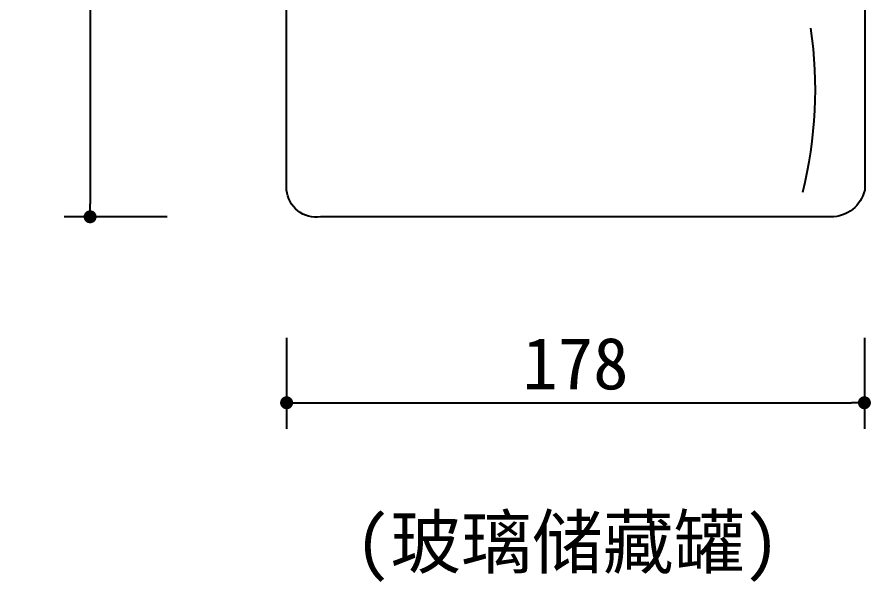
# Model space of a CAD drawing. Extents: x 164 to 427, y 266 to 608.
# Drawn here: x 164.1 to 427.1, y 266.2 to 440.2 of the extents above; entities that cross this region are included whole.
import ezdxf

# ---------------------------------------------------------------- set-up
doc = ezdxf.new("R2010")
doc.units = 0
doc.header["$MEASUREMENT"] = 0
doc.layers.get('0').update_dxf_attribs({"linetype": 'CONTINUOUS'})
doc.layers.get('DEFPOINTS').update_dxf_attribs({"linetype": 'CONTINUOUS'})
for name, color, linetype in [('3', 3, 'CONTINUOUS'), ('7', 7, 'CONTINUOUS'), ('DIM', 3, 'CONTINUOUS'), ('TEXT', 3, 'CONTINUOUS')]:
    doc.layers.add(name, color=color, linetype=linetype)
doc.styles.add('HZ', font='simfang.ttf')
doc.dimstyles.new('BOOK', dxfattribs={"dimscale": 8, "dimtxt": 2, "dimasz": 0.5, "dimexe": 1, "dimexo": 1, "dimgap": 0.5, "dimtad": 1, "dimdec": 0, "dimtxsty": 'HZ', "dimblk1": 'DOT', "dimblk2": 'DOT', "dimsah": 1, "dimcen": 0, "dimazin": 3, "dimtfac": 0.5, "dimtdec": 0, "dimtmove": 0, "dimatfit": 3, "dimtolj": 1, "dimtzin": 0})

# ---------------------------------------------------------------- blocks, each defined once
blk = doc.blocks.new('_DOT')
at = {"color": 0, "linetype": 'BYBLOCK'}
blk.add_line((-0.5, 0), (-1, 0), dxfattribs=at)
at = {"color": 0, "linetype": 'BYBLOCK', "const_width": 0.5}
blk.add_lwpolyline([(-0.25, 0, 1), (0.25, 0, 1)], format="xyb", close=True, dxfattribs=at)
blk = doc.blocks.new('*D1')
at = {"color": 0, "linetype": 'BYBLOCK'}
for p, q in [((1150.28, 522.67), (1150.28, 494.67)), ((1328.28, 522.67), (1328.28, 494.67)), ((1154.28, 502.67), (1324.28, 502.67))]:
    blk.add_line(p, q, dxfattribs=at)
at = {"layer": 'DEFPOINTS', "color": 0, "linetype": 'BYBLOCK'}
for p in [(1150.28, 530.67), (1328.28, 530.67), (1328.28, 502.67)]:
    blk.add_point(p, dxfattribs=at)
at = {"color": 0, "linetype": 'BYBLOCK', "xscale": 4, "yscale": 4, "zscale": 4, "rotation": 180}
blk.add_blockref('_DOT', (1150.28, 502.67), dxfattribs=at)
at = {"color": 0, "linetype": 'BYBLOCK', "xscale": 4, "yscale": 4, "zscale": 4}
blk.add_blockref('_DOT', (1328.28, 502.67), dxfattribs=at)
at = {"color": 0, "linetype": 'BYBLOCK', "insert": (1239.28, 514.67), "char_height": 16, "attachment_point": 5, "style": 'HZ'}
blk.add_mtext('\\A1;178', dxfattribs=at)
blk = doc.blocks.new('*D0')
at = {"color": 0, "linetype": 'BYBLOCK'}
for p, q in [((1113.46, 786.95), (1081.75, 786.95)), ((1089.75, 782.95), (1089.75, 563.95)), ((1113.46, 559.95), (1081.75, 559.95))]:
    blk.add_line(p, q, dxfattribs=at)
at = {"layer": 'DEFPOINTS', "color": 0, "linetype": 'BYBLOCK'}
for p in [(1121.46, 786.95), (1089.75, 559.95), (1121.46, 559.95)]:
    blk.add_point(p, dxfattribs=at)
at = {"color": 0, "linetype": 'BYBLOCK', "xscale": 4, "yscale": 4, "zscale": 4}
for p, rotation in [((1089.75, 786.95), 90), ((1089.75, 559.95), 270)]:
    blk.add_blockref('_DOT', p, dxfattribs=dict(at, rotation=rotation))
at = {"color": 0, "linetype": 'BYBLOCK', "insert": (1077.75, 673.45), "char_height": 16, "attachment_point": 5, "rotation": 90, "style": 'HZ'}
blk.add_mtext('\\A1;227', dxfattribs=at)

msp = doc.modelspace()

# ---------------------------------------------------------------- linework, layer by layer
at = {"layer": '3'}
msp.add_arc((280.28, 417.76), 129.74, 345.9241, 8.4179, dxfattribs=at)
at = {"layer": '7'}
msp.add_lwpolyline([(257.6, 378.65, -0.43586), (247.13, 386.91), (247.13, 540.79, -0.174975), (268.56, 574.65, 0.542163), (268.56, 578.65, 0.259332), (268.56, 598.65, -0.35329), (268.56, 601.65, -0.602949), (268.56, 605.65), (403.8, 605.65, -0.602949), (403.8, 601.65, -0.35329), (403.8, 598.65, 0.259332), (403.8, 578.65, 0.542163), (403.8, 574.65, -0.174975), (425.22, 540.79), (425.22, 386.91, -0.356502), (414.76, 378.65)], format="xyb", close=True, dxfattribs=at)

# ---------------------------------------------------------------- texts
at = {"layer": 'TEXT', "linetype": 'BYBLOCK', "style": 'HZ'}
msp.add_text('(玻璃储藏罐)', height=16, dxfattribs=at).set_placement((268.19, 270.46))

# ---------------------------------------------------------------- dimensions: what is measured, and where the dimension line sits
at = {"layer": 'DIM'}
dim = msp.add_linear_dim(base=(186.6, 378.65), p1=(218.32, 605.65), p2=(218.32, 378.65), angle=90, dimstyle='BOOK', dxfattribs=at)
dim.commit()
dim.dimension.update_dxf_attribs({"geometry": '*D0', "text_midpoint": (174.6, 492.15), "insert": (-903.15, -181.29)})
dim = msp.add_linear_dim(base=(425.13, 321.38), p1=(247.13, 349.38), p2=(425.13, 349.38), dimstyle='BOOK', dxfattribs=at)
dim.commit()
dim.dimension.update_dxf_attribs({"geometry": '*D1', "text_midpoint": (336.13, 333.38), "insert": (-903.15, -181.29)})

doc.saveas('drawing.dxf')
